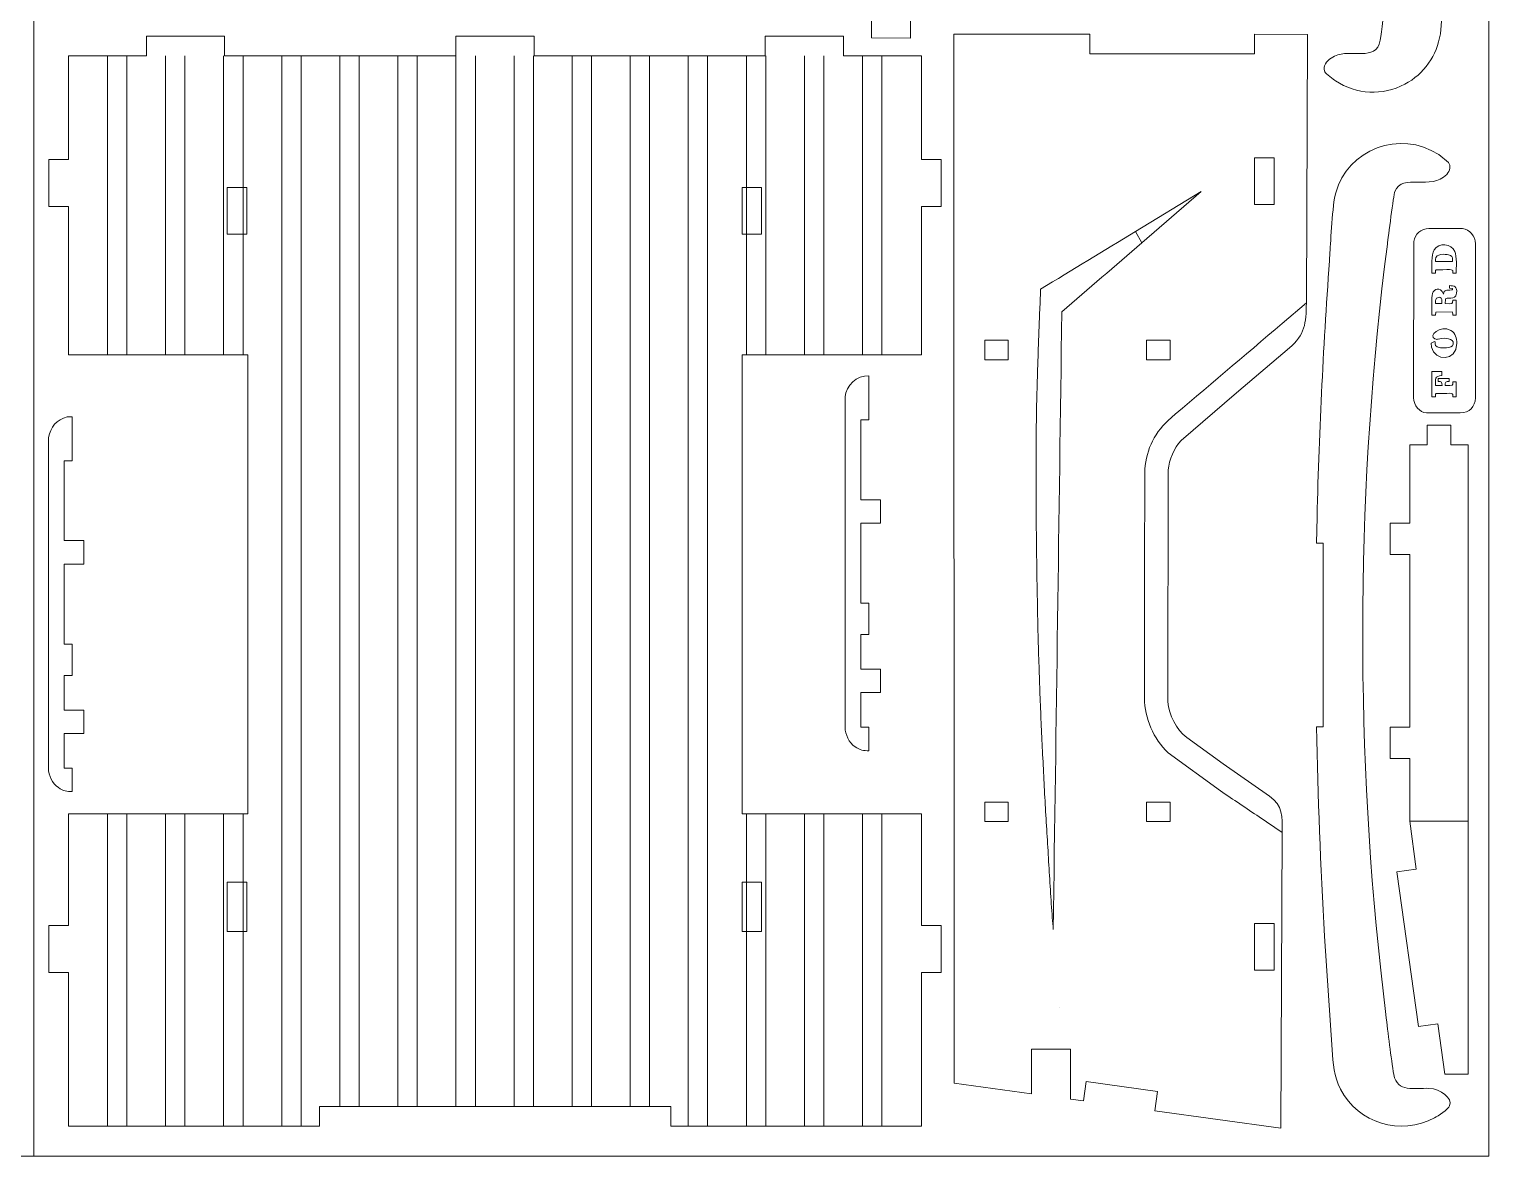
# Model space of a CAD drawing. Header units: millimetres. Extents: x 286 to 667, y 349 to 1219.
# Drawn here: x 475.8 to 666.4, y 640.1 to 786.4 of the extents above; entities that cross this region are included whole.
import ezdxf

# ---------------------------------------------------------------- set-up
doc = ezdxf.new("R2010")
doc.units = ezdxf.units.MM
doc.header["$MEASUREMENT"] = 0
doc.layers.add('Camada 1', color=7, linetype='Continuous')

msp = doc.modelspace()

# ---------------------------------------------------------------- linework, layer by layer
at = {"layer": 'Camada 1', "color": 3, "lineweight": 0}
for points in [[(286.362, 639.323), (476.362, 639.323), (476.362, 929.323), (286.362, 929.323), (286.362, 639.323)], [(476.362, 639.323), (666.362, 639.323), (666.362, 929.323), (476.362, 929.323), (476.362, 639.323)]]:
    msp.add_lwpolyline(points, close=True, dxfattribs=at)
at = {"layer": 'Camada 1', "color": 5, "lineweight": 9}
for points, knots in [([(662.3122, 854.3804), (661.9885, 868.9475), (661.2565, 883.0716), (660.1872, 897.5805), (660.1872, 897.5805), (660.0161, 899.8636), (659.3973, 901.8948), (657.8122, 903.6305), (657.8122, 903.6305), (654.6402, 907.1039), (649.0997, 907.5037), (645.5622, 904.5555), (645.5622, 904.5555), (645.1648, 904.2243), (644.6395, 903.9101), (644.9622, 903.0805), (644.9622, 903.0805), (645.3105, 902.1851), (646.7171, 901.6055), (647.6122, 901.6055), (647.6122, 901.6055), (648.1767, 901.6055), (650.2648, 901.6592), (650.7122, 901.5305), (650.7122, 901.5305), (651.3348, 901.3513), (651.9919, 900.7867), (652.1122, 900.1305), (652.1122, 900.1305), (652.5132, 897.9427), (652.8338, 895.3078), (653.1122, 893.0804), (653.1122, 893.0804), (657.1766, 860.5654), (657.3493, 827.0971), (653.4372, 794.5555), (653.4372, 794.5555), (653.2965, 793.3849), (652.2525, 784.973), (652.0622, 784.5055), (652.0622, 784.5055), (651.1047, 782.1537), (647.9194, 784.1632), (645.7872, 782.6805), (645.7872, 782.6805), (645.1934, 782.2676), (644.6472, 781.6409), (644.9622, 780.8805), (644.9622, 780.8805), (645.0719, 780.6157), (646.0592, 779.8877), (646.3372, 779.7055), (646.3372, 779.7055), (649.0986, 777.8963), (652.4826, 777.7301), (655.3872, 779.2555), (655.3872, 779.2555), (657.9163, 780.5837), (659.5936, 783.0258), (660.0372, 785.8305), (660.0372, 785.8305), (660.0372, 785.8305), (660.5622, 792.4555), (660.5622, 792.4555), (660.5622, 792.4555), (661.4306, 804.9222), (662.1008, 817.89), (662.2872, 830.3805), (662.2872, 830.3805), (662.2872, 830.3805), (661.4122, 830.3805), (661.4122, 830.3805), (661.4122, 830.3805), (661.4122, 830.3805), (661.4122, 854.3804), (661.4122, 854.3804), (661.4122, 854.3804), (661.4122, 854.3804), (662.3122, 854.3804), (662.3122, 854.3804)], [0, 0, 0, 0, 0.04761905, 0.04761905, 0.04761905, 0.04761905, 0.0952381, 0.0952381, 0.0952381, 0.0952381, 0.14285714, 0.14285714, 0.14285714, 0.14285714, 0.19047619, 0.19047619, 0.19047619, 0.19047619, 0.23809524, 0.23809524, 0.23809524, 0.23809524, 0.28571429, 0.28571429, 0.28571429, 0.28571429, 0.33333333, 0.33333333, 0.33333333, 0.33333333, 0.38095238, 0.38095238, 0.38095238, 0.38095238, 0.42857143, 0.42857143, 0.42857143, 0.42857143, 0.47619048, 0.47619048, 0.47619048, 0.47619048, 0.52380952, 0.52380952, 0.52380952, 0.52380952, 0.57142857, 0.57142857, 0.57142857, 0.57142857, 0.61904762, 0.61904762, 0.61904762, 0.61904762, 0.66666667, 0.66666667, 0.66666667, 0.66666667, 0.71428571, 0.71428571, 0.71428571, 0.71428571, 0.76190476, 0.76190476, 0.76190476, 0.76190476, 0.80952381, 0.80952381, 0.80952381, 0.80952381, 0.85714286, 0.85714286, 0.85714286, 0.85714286, 0.9047619, 0.9047619, 0.9047619, 0.9047619, 1, 1, 1, 1]), ([(631.9621, 793.373), (631.9621, 793.373), (633.487, 790.7231), (633.487, 790.7231), (633.487, 790.7231), (633.487, 790.7231), (631.212, 789.423), (631.212, 789.423), (631.212, 789.423), (631.212, 789.423), (632.137, 787.823), (632.137, 787.823), (632.137, 787.823), (618.3703, 787.823), (604.6037, 787.823), (590.837, 787.823), (590.837, 787.823), (590.837, 787.823), (590.837, 785.273), (590.837, 785.273), (590.837, 785.273), (590.837, 785.273), (585.737, 785.298), (585.737, 785.298), (585.737, 785.298), (585.737, 785.298), (585.737, 787.848), (585.737, 787.848), (585.737, 787.848), (585.737, 787.848), (581.687, 787.848), (581.687, 787.848), (581.687, 787.848), (581.687, 787.848), (581.687, 789.523), (581.687, 789.523), (581.687, 789.523), (581.687, 789.523), (593.087, 790.573), (593.087, 790.573), (593.087, 790.573), (593.087, 790.573), (592.837, 793.123), (592.837, 793.123), (592.837, 793.123), (592.837, 793.123), (595.387, 793.373), (595.387, 793.373), (595.387, 793.373), (595.387, 793.373), (595.612, 790.823), (595.612, 790.823), (595.612, 790.823), (595.612, 790.823), (615.412, 792.673), (615.412, 792.673), (615.412, 792.673), (615.412, 792.673), (615.1871, 795.223), (615.1871, 795.223), (615.1871, 795.223), (615.1871, 795.223), (617.712, 795.473), (617.712, 795.473), (617.712, 795.473), (617.712, 795.473), (617.9621, 792.923), (617.9621, 792.923), (617.9621, 792.923), (617.9621, 792.923), (628.637, 793.923), (628.637, 793.923), (628.637, 793.923), (628.637, 793.923), (629.6871, 792.098), (629.6871, 792.098), (629.6871, 792.098), (629.6871, 792.098), (631.9621, 793.373), (631.9621, 793.373)], [0, 0, 0, 0, 0.04761905, 0.04761905, 0.04761905, 0.04761905, 0.0952381, 0.0952381, 0.0952381, 0.0952381, 0.14285714, 0.14285714, 0.14285714, 0.14285714, 0.19047619, 0.19047619, 0.19047619, 0.19047619, 0.23809524, 0.23809524, 0.23809524, 0.23809524, 0.28571429, 0.28571429, 0.28571429, 0.28571429, 0.33333333, 0.33333333, 0.33333333, 0.33333333, 0.38095238, 0.38095238, 0.38095238, 0.38095238, 0.42857143, 0.42857143, 0.42857143, 0.42857143, 0.47619048, 0.47619048, 0.47619048, 0.47619048, 0.52380952, 0.52380952, 0.52380952, 0.52380952, 0.57142857, 0.57142857, 0.57142857, 0.57142857, 0.61904762, 0.61904762, 0.61904762, 0.61904762, 0.66666667, 0.66666667, 0.66666667, 0.66666667, 0.71428571, 0.71428571, 0.71428571, 0.71428571, 0.76190476, 0.76190476, 0.76190476, 0.76190476, 0.80952381, 0.80952381, 0.80952381, 0.80952381, 0.85714286, 0.85714286, 0.85714286, 0.85714286, 0.9047619, 0.9047619, 0.9047619, 0.9047619, 1, 1, 1, 1]), ([(478.337, 669.4356), (478.337, 669.4356), (478.337, 663.3106), (478.337, 663.3106), (478.337, 663.3106), (478.337, 663.3106), (480.8869, 663.3106), (480.8869, 663.3106), (480.8869, 663.3106), (480.8869, 663.3106), (480.8869, 643.2356), (480.8869, 643.2356), (480.8869, 643.2356), (480.8869, 643.2356), (513.662, 643.2356), (513.662, 643.2356), (513.662, 643.2356), (513.662, 643.2356), (513.662, 645.7856), (513.662, 645.7856), (513.662, 645.7856), (513.662, 645.7856), (559.5619, 645.7856), (559.5619, 645.7856), (559.5619, 645.7856), (559.5619, 645.7856), (559.5619, 643.2356), (559.5619, 643.2356), (559.5619, 643.2356), (559.5619, 643.2356), (592.287, 643.2356), (592.287, 643.2356), (592.287, 643.2356), (592.287, 643.2356), (592.287, 663.3106), (592.287, 663.3106), (592.287, 663.3106), (592.287, 663.3106), (594.837, 663.3106), (594.837, 663.3106), (594.837, 663.3106), (594.837, 663.3106), (594.837, 669.4356), (594.837, 669.4356), (594.837, 669.4356), (594.837, 669.4356), (592.287, 669.4356), (592.287, 669.4356), (592.287, 669.4356), (592.287, 669.4356), (592.287, 684.0106), (592.287, 684.0106), (592.287, 684.0106), (592.287, 684.0106), (568.862, 684.0106), (568.862, 684.0106), (568.862, 684.0106), (568.862, 684.0106), (568.862, 743.9106), (568.862, 743.9106), (568.862, 743.9106), (568.862, 743.9106), (592.287, 743.9106), (592.287, 743.9106), (592.287, 743.9106), (592.287, 743.9106), (592.287, 763.2855), (592.287, 763.2855), (592.287, 763.2855), (592.287, 763.2855), (594.837, 763.2855), (594.837, 763.2855), (594.837, 763.2855), (594.837, 763.2855), (594.837, 769.4106), (594.837, 769.4106), (594.837, 769.4106), (594.837, 769.4106), (592.287, 769.4106), (592.287, 769.4106), (592.287, 769.4106), (592.287, 769.4106), (592.287, 782.9606), (592.287, 782.9606), (592.287, 782.9606), (592.287, 782.9606), (582.087, 782.9606), (582.087, 782.9606), (582.087, 782.9606), (582.087, 782.9606), (582.087, 785.5105), (582.087, 785.5105), (582.087, 785.5105), (582.087, 785.5105), (571.887, 785.5105), (571.887, 785.5105), (571.887, 785.5105), (571.887, 785.5105), (571.887, 782.9606), (571.887, 782.9606), (571.887, 782.9606), (571.887, 782.9606), (541.687, 782.9606), (541.687, 782.9606), (541.687, 782.9606), (541.687, 782.9606), (541.687, 785.5105), (541.687, 785.5105), (541.687, 785.5105), (541.687, 785.5105), (531.487, 785.5105), (531.487, 785.5105), (531.487, 785.5105), (531.487, 785.5105), (531.487, 782.9606), (531.487, 782.9606), (531.487, 782.9606), (531.487, 782.9606), (501.287, 782.9606), (501.287, 782.9606), (501.287, 782.9606), (501.287, 782.9606), (501.287, 785.5105), (501.287, 785.5105), (501.287, 785.5105), (501.287, 785.5105), (491.087, 785.5105), (491.087, 785.5105), (491.087, 785.5105), (491.087, 785.5105), (491.087, 782.9606), (491.087, 782.9606), (491.087, 782.9606), (491.087, 782.9606), (480.8869, 782.9606), (480.8869, 782.9606), (480.8869, 782.9606), (480.8869, 782.9606), (480.8869, 769.4106), (480.8869, 769.4106), (480.8869, 769.4106), (480.8869, 769.4106), (478.337, 769.4106), (478.337, 769.4106), (478.337, 769.4106), (478.337, 769.4106), (478.337, 763.2855), (478.337, 763.2855), (478.337, 763.2855), (478.337, 763.2855), (480.8869, 763.2855), (480.8869, 763.2855), (480.8869, 763.2855), (480.8869, 763.2855), (480.8869, 743.9106), (480.8869, 743.9106), (480.8869, 743.9106), (480.8869, 743.9106), (504.337, 743.9106), (504.337, 743.9106), (504.337, 743.9106), (504.337, 743.9106), (504.337, 684.0106), (504.337, 684.0106), (504.337, 684.0106), (504.337, 684.0106), (480.8869, 684.0106), (480.8869, 684.0106), (480.8869, 684.0106), (480.8869, 684.0106), (480.8869, 669.4356), (480.8869, 669.4356), (480.8869, 669.4356), (480.8869, 669.4356), (478.337, 669.4356), (478.337, 669.4356)], [0, 0, 0, 0, 0.02222222, 0.02222222, 0.02222222, 0.02222222, 0.04444444, 0.04444444, 0.04444444, 0.04444444, 0.06666667, 0.06666667, 0.06666667, 0.06666667, 0.08888889, 0.08888889, 0.08888889, 0.08888889, 0.11111111, 0.11111111, 0.11111111, 0.11111111, 0.13333333, 0.13333333, 0.13333333, 0.13333333, 0.15555556, 0.15555556, 0.15555556, 0.15555556, 0.17777778, 0.17777778, 0.17777778, 0.17777778, 0.2, 0.2, 0.2, 0.2, 0.22222222, 0.22222222, 0.22222222, 0.22222222, 0.24444444, 0.24444444, 0.24444444, 0.24444444, 0.26666667, 0.26666667, 0.26666667, 0.26666667, 0.28888889, 0.28888889, 0.28888889, 0.28888889, 0.31111111, 0.31111111, 0.31111111, 0.31111111, 0.33333333, 0.33333333, 0.33333333, 0.33333333, 0.35555556, 0.35555556, 0.35555556, 0.35555556, 0.37777778, 0.37777778, 0.37777778, 0.37777778, 0.4, 0.4, 0.4, 0.4, 0.42222222, 0.42222222, 0.42222222, 0.42222222, 0.44444444, 0.44444444, 0.44444444, 0.44444444, 0.46666667, 0.46666667, 0.46666667, 0.46666667, 0.48888889, 0.48888889, 0.48888889, 0.48888889, 0.51111111, 0.51111111, 0.51111111, 0.51111111, 0.53333333, 0.53333333, 0.53333333, 0.53333333, 0.55555556, 0.55555556, 0.55555556, 0.55555556, 0.57777778, 0.57777778, 0.57777778, 0.57777778, 0.6, 0.6, 0.6, 0.6, 0.62222222, 0.62222222, 0.62222222, 0.62222222, 0.64444444, 0.64444444, 0.64444444, 0.64444444, 0.66666667, 0.66666667, 0.66666667, 0.66666667, 0.68888889, 0.68888889, 0.68888889, 0.68888889, 0.71111111, 0.71111111, 0.71111111, 0.71111111, 0.73333333, 0.73333333, 0.73333333, 0.73333333, 0.75555556, 0.75555556, 0.75555556, 0.75555556, 0.77777778, 0.77777778, 0.77777778, 0.77777778, 0.8, 0.8, 0.8, 0.8, 0.82222222, 0.82222222, 0.82222222, 0.82222222, 0.84444444, 0.84444444, 0.84444444, 0.84444444, 0.86666667, 0.86666667, 0.86666667, 0.86666667, 0.88888889, 0.88888889, 0.88888889, 0.88888889, 0.91111111, 0.91111111, 0.91111111, 0.91111111, 0.93333333, 0.93333333, 0.93333333, 0.93333333, 0.95555556, 0.95555556, 0.95555556, 0.95555556, 1, 1, 1, 1]), ([(642.537, 750.6981), (642.537, 748.0437), (642.2975, 746.5267), (640.337, 744.8231), (640.337, 744.8231), (640.337, 744.8231), (633.437, 738.9481), (633.437, 738.9481), (633.437, 738.9481), (633.437, 738.9481), (626.187, 732.7481), (626.187, 732.7481), (626.187, 732.7481), (625.2917, 731.7844), (624.5822, 730.2147), (624.512, 728.8981), (624.512, 728.8981), (624.512, 728.8981), (624.462, 698.6231), (624.462, 698.6231), (624.462, 698.6231), (624.5958, 696.899), (625.5539, 695.0266), (626.912, 693.9481), (626.912, 693.9481), (626.912, 693.9481), (631.662, 690.523), (631.662, 690.523), (631.662, 690.523), (631.662, 690.523), (637.737, 686.2981), (637.737, 686.2981), (637.737, 686.2981), (639.4805, 685.0963), (639.3918, 683.6805), (639.387, 681.5731), (639.387, 681.5731), (639.387, 681.5731), (639.212, 642.9731), (639.212, 642.9731), (639.212, 642.9731), (639.212, 642.9731), (622.737, 645.2481), (622.737, 645.2481), (622.737, 645.2481), (622.737, 645.2481), (623.087, 647.7731), (623.087, 647.7731), (623.087, 647.7731), (623.087, 647.7731), (613.787, 649.048), (613.787, 649.048), (613.787, 649.048), (613.787, 649.048), (613.437, 646.5231), (613.437, 646.5231), (613.437, 646.5231), (613.437, 646.5231), (611.737, 646.7481), (611.737, 646.7481), (611.737, 646.7481), (611.737, 646.7481), (611.737, 653.2981), (611.737, 653.2981), (611.737, 653.2981), (611.737, 653.2981), (606.637, 653.2981), (606.637, 653.2981), (606.637, 653.2981), (606.637, 653.2981), (606.637, 647.4481), (606.637, 647.4481), (606.637, 647.4481), (606.637, 647.4481), (596.537, 648.848), (596.537, 648.848), (596.537, 648.848), (596.537, 648.848), (596.487, 785.773), (596.487, 785.773), (596.487, 785.773), (596.487, 785.773), (614.262, 785.773), (614.262, 785.773), (614.262, 785.773), (614.262, 785.773), (614.262, 783.2231), (614.262, 783.2231), (614.262, 783.2231), (614.262, 783.2231), (635.787, 783.2231), (635.787, 783.2231), (635.787, 783.2231), (635.787, 783.2231), (635.787, 785.773), (635.787, 785.773), (635.787, 785.773), (635.787, 785.773), (642.687, 785.748), (642.687, 785.748), (642.687, 785.748), (642.687, 785.748), (642.537, 750.6981), (642.537, 750.6981)], [0, 0, 0, 0, 0.03703704, 0.03703704, 0.03703704, 0.03703704, 0.07407407, 0.07407407, 0.07407407, 0.07407407, 0.11111111, 0.11111111, 0.11111111, 0.11111111, 0.14814815, 0.14814815, 0.14814815, 0.14814815, 0.18518519, 0.18518519, 0.18518519, 0.18518519, 0.22222222, 0.22222222, 0.22222222, 0.22222222, 0.25925926, 0.25925926, 0.25925926, 0.25925926, 0.2962963, 0.2962963, 0.2962963, 0.2962963, 0.33333333, 0.33333333, 0.33333333, 0.33333333, 0.37037037, 0.37037037, 0.37037037, 0.37037037, 0.40740741, 0.40740741, 0.40740741, 0.40740741, 0.44444444, 0.44444444, 0.44444444, 0.44444444, 0.48148148, 0.48148148, 0.48148148, 0.48148148, 0.51851852, 0.51851852, 0.51851852, 0.51851852, 0.55555556, 0.55555556, 0.55555556, 0.55555556, 0.59259259, 0.59259259, 0.59259259, 0.59259259, 0.62962963, 0.62962963, 0.62962963, 0.62962963, 0.66666667, 0.66666667, 0.66666667, 0.66666667, 0.7037037, 0.7037037, 0.7037037, 0.7037037, 0.74074074, 0.74074074, 0.74074074, 0.74074074, 0.77777778, 0.77777778, 0.77777778, 0.77777778, 0.81481481, 0.81481481, 0.81481481, 0.81481481, 0.85185185, 0.85185185, 0.85185185, 0.85185185, 0.88888889, 0.88888889, 0.88888889, 0.88888889, 0.92592593, 0.92592593, 0.92592593, 0.92592593, 1, 1, 1, 1]), ([(643.8665, 695.3616), (644.0736, 686.1101), (644.3572, 677.2604), (644.9166, 668.0116), (644.9166, 668.0116), (644.9166, 668.0116), (645.9165, 653.2116), (645.9165, 653.2116), (645.9165, 653.2116), (646.0499, 651.3434), (646.0677, 649.8431), (647.0165, 648.0366), (647.0165, 648.0366), (649.344, 643.6049), (654.7971, 641.9063), (659.2915, 644.3116), (659.2915, 644.3116), (659.7329, 644.5478), (661.0489, 645.4071), (661.2416, 645.8866), (661.2416, 645.8866), (661.6486, 646.8996), (660.0964, 648.0841), (658.5415, 648.1616), (658.5415, 648.1616), (656.6648, 648.2551), (654.4002, 647.5483), (653.9665, 649.9616), (653.9665, 649.9616), (653.5801, 652.1116), (653.1962, 655.4529), (652.9166, 657.7866), (652.9166, 657.7866), (652.9166, 657.7866), (652.2415, 663.5866), (652.2415, 663.5866), (652.2415, 663.5866), (648.8806, 694.5829), (649.0992, 727.44), (653.1165, 758.3616), (653.1165, 758.3616), (653.2306, 759.2402), (653.9264, 764.8202), (654.0916, 765.2366), (654.0916, 765.2366), (655.0853, 767.7417), (658.8006, 765.321), (660.8666, 767.4866), (660.8666, 767.4866), (661.3136, 767.9551), (661.4283, 768.6589), (661.0915, 769.0366), (661.0915, 769.0366), (661.0915, 769.0366), (659.8165, 770.0616), (659.8165, 770.0616), (659.8165, 770.0616), (654.7645, 773.4254), (647.9047, 770.6883), (646.3665, 765.0866), (646.3665, 765.0866), (645.9375, 763.5241), (645.7156, 758.7137), (645.6165, 757.2866), (645.6165, 757.2866), (644.7992, 745.5157), (644.2049, 734.5445), (643.9415, 722.7366), (643.9415, 722.7366), (643.9415, 722.7366), (643.8665, 719.3616), (643.8665, 719.3616), (643.8665, 719.3616), (643.8665, 719.3616), (644.7415, 719.3616), (644.7415, 719.3616), (644.7415, 719.3616), (644.7415, 719.3616), (644.7415, 695.3616), (644.7415, 695.3616), (644.7415, 695.3616), (644.7415, 695.3616), (643.8665, 695.3616), (643.8665, 695.3616)], [0, 0, 0, 0, 0.04545455, 0.04545455, 0.04545455, 0.04545455, 0.09090909, 0.09090909, 0.09090909, 0.09090909, 0.13636364, 0.13636364, 0.13636364, 0.13636364, 0.18181818, 0.18181818, 0.18181818, 0.18181818, 0.22727273, 0.22727273, 0.22727273, 0.22727273, 0.27272727, 0.27272727, 0.27272727, 0.27272727, 0.31818182, 0.31818182, 0.31818182, 0.31818182, 0.36363636, 0.36363636, 0.36363636, 0.36363636, 0.40909091, 0.40909091, 0.40909091, 0.40909091, 0.45454545, 0.45454545, 0.45454545, 0.45454545, 0.5, 0.5, 0.5, 0.5, 0.54545455, 0.54545455, 0.54545455, 0.54545455, 0.59090909, 0.59090909, 0.59090909, 0.59090909, 0.63636364, 0.63636364, 0.63636364, 0.63636364, 0.68181818, 0.68181818, 0.68181818, 0.68181818, 0.72727273, 0.72727273, 0.72727273, 0.72727273, 0.77272727, 0.77272727, 0.77272727, 0.77272727, 0.81818182, 0.81818182, 0.81818182, 0.81818182, 0.86363636, 0.86363636, 0.86363636, 0.86363636, 0.90909091, 0.90909091, 0.90909091, 0.90909091, 1, 1, 1, 1]), ([(664.637, 738.3355), (664.533, 737.0933), (663.8723, 736.4157), (662.637, 736.3355), (662.637, 736.3355), (662.637, 736.3355), (658.2369, 736.3355), (658.2369, 736.3355), (658.2369, 736.3355), (657.2945, 736.4617), (656.5812, 737.2709), (656.5369, 738.3355), (656.5369, 738.3355), (656.5369, 738.3355), (656.5619, 758.7105), (656.5619, 758.7105), (656.5619, 758.7105), (656.6926, 759.699), (657.5279, 760.4105), (658.5369, 760.4105), (658.5369, 760.4105), (658.5369, 760.4105), (662.9369, 760.4105), (662.9369, 760.4105), (662.9369, 760.4105), (663.8795, 760.2843), (664.5925, 759.475), (664.637, 758.4105), (664.637, 758.4105), (664.637, 758.4105), (664.637, 738.3355), (664.637, 738.3355)], [0, 0, 0, 0, 0.11111111, 0.11111111, 0.11111111, 0.11111111, 0.22222222, 0.22222222, 0.22222222, 0.22222222, 0.33333333, 0.33333333, 0.33333333, 0.33333333, 0.44444444, 0.44444444, 0.44444444, 0.44444444, 0.55555556, 0.55555556, 0.55555556, 0.55555556, 0.66666667, 0.66666667, 0.66666667, 0.66666667, 0.77777778, 0.77777778, 0.77777778, 0.77777778, 1, 1, 1, 1]), ([(585.4276, 735.4563), (585.4276, 735.4563), (584.3526, 735.4563), (584.3526, 735.4563), (584.3526, 735.4563), (584.3526, 735.4563), (584.3526, 725.0063), (584.3526, 725.0063), (584.3526, 725.0063), (584.3526, 725.0063), (586.9276, 725.0063), (586.9276, 725.0063), (586.9276, 725.0063), (586.9276, 725.0063), (586.9276, 721.9313), (586.9276, 721.9313), (586.9276, 721.9313), (586.9276, 721.9313), (584.3526, 721.9313), (584.3526, 721.9313), (584.3526, 721.9313), (584.3526, 721.9313), (584.3526, 711.5063), (584.3526, 711.5063), (584.3526, 711.5063), (584.3526, 711.5063), (585.4276, 711.5063), (585.4276, 711.5063), (585.4276, 711.5063), (585.4276, 711.5063), (585.4276, 707.4063), (585.4276, 707.4063), (585.4276, 707.4063), (585.4276, 707.4063), (584.3526, 707.4063), (584.3526, 707.4063), (584.3526, 707.4063), (584.3526, 707.4063), (584.3526, 702.8813), (584.3526, 702.8813), (584.3526, 702.8813), (584.3526, 702.8813), (586.9276, 702.9063), (586.9276, 702.9063), (586.9276, 702.9063), (586.9276, 702.9063), (586.9276, 699.8313), (586.9276, 699.8313), (586.9276, 699.8313), (586.9276, 699.8313), (584.3526, 699.8313), (584.3526, 699.8313), (584.3526, 699.8313), (584.3526, 699.8313), (584.3526, 695.3063), (584.3526, 695.3063), (584.3526, 695.3063), (584.3526, 695.3063), (585.4276, 695.3063), (585.4276, 695.3063), (585.4276, 695.3063), (585.4276, 695.3063), (585.4276, 692.2313), (585.4276, 692.2313), (585.4276, 692.2313), (584.7312, 692.2313), (584.2708, 692.315), (583.6277, 692.7563), (583.6277, 692.7563), (582.8012, 693.3235), (582.3378, 694.3188), (582.3026, 695.3063), (582.3026, 695.3063), (582.3026, 695.3063), (582.3026, 716.7063), (582.3026, 716.7063), (582.3026, 716.7063), (582.3026, 716.7063), (582.3276, 738.4813), (582.3276, 738.4813), (582.3276, 738.4813), (582.4282, 739.8185), (583.8259, 741.3148), (585.4276, 741.1813), (585.4276, 741.1813), (585.4276, 741.1813), (585.4276, 735.4563), (585.4276, 735.4563)], [0, 0, 0, 0, 0.04347826, 0.04347826, 0.04347826, 0.04347826, 0.08695652, 0.08695652, 0.08695652, 0.08695652, 0.13043478, 0.13043478, 0.13043478, 0.13043478, 0.17391304, 0.17391304, 0.17391304, 0.17391304, 0.2173913, 0.2173913, 0.2173913, 0.2173913, 0.26086957, 0.26086957, 0.26086957, 0.26086957, 0.30434783, 0.30434783, 0.30434783, 0.30434783, 0.34782609, 0.34782609, 0.34782609, 0.34782609, 0.39130435, 0.39130435, 0.39130435, 0.39130435, 0.43478261, 0.43478261, 0.43478261, 0.43478261, 0.47826087, 0.47826087, 0.47826087, 0.47826087, 0.52173913, 0.52173913, 0.52173913, 0.52173913, 0.56521739, 0.56521739, 0.56521739, 0.56521739, 0.60869565, 0.60869565, 0.60869565, 0.60869565, 0.65217391, 0.65217391, 0.65217391, 0.65217391, 0.69565217, 0.69565217, 0.69565217, 0.69565217, 0.73913043, 0.73913043, 0.73913043, 0.73913043, 0.7826087, 0.7826087, 0.7826087, 0.7826087, 0.82608696, 0.82608696, 0.82608696, 0.82608696, 0.86956522, 0.86956522, 0.86956522, 0.86956522, 0.91304348, 0.91304348, 0.91304348, 0.91304348, 1, 1, 1, 1]), ([(481.3744, 730.098), (481.3744, 730.098), (480.3245, 730.098), (480.3245, 730.098), (480.3245, 730.098), (480.3245, 730.098), (480.3245, 719.673), (480.3245, 719.673), (480.3245, 719.673), (480.3245, 719.673), (482.8995, 719.673), (482.8995, 719.673), (482.8995, 719.673), (482.8995, 719.673), (482.8995, 716.598), (482.8995, 716.598), (482.8995, 716.598), (482.8995, 716.598), (480.3245, 716.598), (480.3245, 716.598), (480.3245, 716.598), (480.3245, 716.598), (480.3245, 706.173), (480.3245, 706.173), (480.3245, 706.173), (480.3245, 706.173), (481.3994, 706.173), (481.3994, 706.173), (481.3994, 706.173), (481.3994, 706.173), (481.3994, 702.073), (481.3994, 702.073), (481.3994, 702.073), (481.3994, 702.073), (480.3245, 702.073), (480.3245, 702.073), (480.3245, 702.073), (480.3245, 702.073), (480.3245, 697.548), (480.3245, 697.548), (480.3245, 697.548), (480.3245, 697.548), (482.8995, 697.548), (482.8995, 697.548), (482.8995, 697.548), (482.8995, 697.548), (482.8995, 694.473), (482.8995, 694.473), (482.8995, 694.473), (482.8995, 694.473), (480.3245, 694.473), (480.3245, 694.473), (480.3245, 694.473), (480.3245, 694.473), (480.3245, 689.973), (480.3245, 689.973), (480.3245, 689.973), (480.3245, 689.973), (481.3994, 689.973), (481.3994, 689.973), (481.3994, 689.973), (481.3994, 689.973), (481.3994, 686.898), (481.3994, 686.898), (481.3994, 686.898), (480.703, 686.898), (480.2424, 686.9818), (479.5994, 687.423), (479.5994, 687.423), (478.7668, 687.9944), (478.3098, 688.9809), (478.2744, 689.973), (478.2744, 689.973), (478.2744, 689.973), (478.2744, 711.373), (478.2744, 711.373), (478.2744, 711.373), (478.2744, 711.373), (478.2994, 733.123), (478.2994, 733.123), (478.2994, 733.123), (478.4897, 734.4619), (479.4106, 735.5045), (480.7245, 735.823), (480.7245, 735.823), (480.7245, 735.823), (481.3744, 735.848), (481.3744, 735.848), (481.3744, 735.848), (481.3744, 735.848), (481.3744, 730.098), (481.3744, 730.098)], [0, 0, 0, 0, 0.04166667, 0.04166667, 0.04166667, 0.04166667, 0.08333333, 0.08333333, 0.08333333, 0.08333333, 0.125, 0.125, 0.125, 0.125, 0.16666667, 0.16666667, 0.16666667, 0.16666667, 0.20833333, 0.20833333, 0.20833333, 0.20833333, 0.25, 0.25, 0.25, 0.25, 0.29166667, 0.29166667, 0.29166667, 0.29166667, 0.33333333, 0.33333333, 0.33333333, 0.33333333, 0.375, 0.375, 0.375, 0.375, 0.41666667, 0.41666667, 0.41666667, 0.41666667, 0.45833333, 0.45833333, 0.45833333, 0.45833333, 0.5, 0.5, 0.5, 0.5, 0.54166667, 0.54166667, 0.54166667, 0.54166667, 0.58333333, 0.58333333, 0.58333333, 0.58333333, 0.625, 0.625, 0.625, 0.625, 0.66666667, 0.66666667, 0.66666667, 0.66666667, 0.70833333, 0.70833333, 0.70833333, 0.70833333, 0.75, 0.75, 0.75, 0.75, 0.79166667, 0.79166667, 0.79166667, 0.79166667, 0.83333333, 0.83333333, 0.83333333, 0.83333333, 0.875, 0.875, 0.875, 0.875, 0.91666667, 0.91666667, 0.91666667, 0.91666667, 1, 1, 1, 1]), ([(663.687, 649.998), (663.687, 649.998), (663.687, 732.198), (663.687, 732.198), (663.687, 732.198), (663.687, 732.198), (661.387, 732.198), (661.387, 732.198), (661.387, 732.198), (661.387, 732.198), (661.387, 734.748), (661.387, 734.748), (661.387, 734.748), (661.387, 734.748), (658.312, 734.748), (658.312, 734.748), (658.312, 734.748), (658.312, 734.748), (658.312, 732.198), (658.312, 732.198), (658.312, 732.198), (658.312, 732.198), (656.037, 732.198), (656.037, 732.198), (656.037, 732.198), (656.037, 732.198), (656.037, 721.948), (656.037, 721.948), (656.037, 721.948), (656.037, 721.948), (653.487, 721.948), (653.487, 721.948), (653.487, 721.948), (653.487, 721.948), (653.487, 717.873), (653.487, 717.873), (653.487, 717.873), (653.487, 717.873), (656.037, 717.873), (656.037, 717.873), (656.037, 717.873), (656.037, 717.873), (656.037, 695.323), (656.037, 695.323), (656.037, 695.323), (656.037, 695.323), (653.487, 695.323), (653.487, 695.323), (653.487, 695.323), (653.487, 695.323), (653.487, 691.248), (653.487, 691.248), (653.487, 691.248), (653.487, 691.248), (656.037, 691.248), (656.037, 691.248), (656.037, 691.248), (656.037, 691.248), (656.037, 683.048), (656.037, 683.048), (656.037, 683.048), (656.037, 683.048), (656.887, 676.773), (656.887, 676.773), (656.887, 676.773), (656.887, 676.773), (654.362, 676.423), (654.362, 676.423), (654.362, 676.423), (654.362, 676.423), (657.187, 656.2229), (657.187, 656.2229), (657.187, 656.2229), (657.187, 656.2229), (659.712, 656.573), (659.712, 656.573), (659.712, 656.573), (659.712, 656.573), (660.612, 649.998), (660.612, 649.998), (660.612, 649.998), (660.612, 649.998), (663.687, 649.998), (663.687, 649.998)], [0, 0, 0, 0, 0.04545455, 0.04545455, 0.04545455, 0.04545455, 0.09090909, 0.09090909, 0.09090909, 0.09090909, 0.13636364, 0.13636364, 0.13636364, 0.13636364, 0.18181818, 0.18181818, 0.18181818, 0.18181818, 0.22727273, 0.22727273, 0.22727273, 0.22727273, 0.27272727, 0.27272727, 0.27272727, 0.27272727, 0.31818182, 0.31818182, 0.31818182, 0.31818182, 0.36363636, 0.36363636, 0.36363636, 0.36363636, 0.40909091, 0.40909091, 0.40909091, 0.40909091, 0.45454545, 0.45454545, 0.45454545, 0.45454545, 0.5, 0.5, 0.5, 0.5, 0.54545455, 0.54545455, 0.54545455, 0.54545455, 0.59090909, 0.59090909, 0.59090909, 0.59090909, 0.63636364, 0.63636364, 0.63636364, 0.63636364, 0.68181818, 0.68181818, 0.68181818, 0.68181818, 0.72727273, 0.72727273, 0.72727273, 0.72727273, 0.77272727, 0.77272727, 0.77272727, 0.77272727, 0.81818182, 0.81818182, 0.81818182, 0.81818182, 0.86363636, 0.86363636, 0.86363636, 0.86363636, 0.90909091, 0.90909091, 0.90909091, 0.90909091, 1, 1, 1, 1])]:
    msp.add_open_spline(points, degree=3, knots=knots, dxfattribs=at)
at = {"layer": 'Camada 1', "color": 240, "lineweight": 9}
for points in [[(485.987, 782.9606), (485.987, 782.9606), (485.987, 743.9106), (485.987, 743.9106)], [(488.512, 782.9606), (488.512, 782.9606), (488.512, 743.9106), (488.512, 743.9106)], [(493.5619, 782.9606), (493.5619, 782.9606), (493.5619, 743.9106), (493.5619, 743.9106)], [(496.112, 782.9606), (496.112, 782.9606), (496.112, 743.9106), (496.112, 743.9106)], [(501.162, 782.9606), (501.162, 782.9606), (501.162, 743.9106), (501.162, 743.9106)], [(503.687, 782.9606), (503.687, 782.9606), (503.687, 743.9106), (503.687, 743.9106)], [(508.7369, 782.9606), (508.7369, 782.9606), (508.7369, 643.2356), (508.7369, 643.2356)], [(511.287, 782.9606), (511.287, 782.9606), (511.287, 643.2356), (511.287, 643.2356)], [(516.337, 782.9606), (516.337, 782.9606), (516.337, 645.7856), (516.337, 645.7856)], [(518.862, 782.9606), (518.862, 782.9606), (518.862, 645.7856), (518.862, 645.7856)], [(523.912, 782.9606), (523.912, 782.9606), (523.912, 645.7856), (523.912, 645.7856)], [(526.437, 782.9606), (526.437, 782.9606), (526.437, 645.7856), (526.437, 645.7856)], [(531.487, 782.9606), (531.487, 782.9606), (531.487, 645.7856), (531.487, 645.7856)], [(534.0369, 782.9606), (534.0369, 782.9606), (534.0369, 645.7856), (534.0369, 645.7856)], [(539.087, 782.9606), (539.087, 782.9606), (539.087, 645.7856), (539.087, 645.7856)], [(541.612, 782.9606), (541.612, 782.9606), (541.612, 645.7856), (541.612, 645.7856)], [(546.662, 782.9606), (546.662, 782.9606), (546.662, 645.7856), (546.662, 645.7856)], [(549.2119, 782.9606), (549.2119, 782.9606), (549.2119, 645.7856), (549.2119, 645.7856)], [(554.262, 782.9606), (554.262, 782.9606), (554.262, 645.7856), (554.262, 645.7856)], [(556.787, 782.9606), (556.787, 782.9606), (556.787, 645.7856), (556.787, 645.7856)], [(561.8369, 782.9606), (561.8369, 782.9606), (561.8369, 643.2356), (561.8369, 643.2356)], [(564.362, 782.9606), (564.362, 782.9606), (564.362, 643.2356), (564.362, 643.2356)], [(569.412, 782.9606), (569.412, 782.9606), (569.412, 743.9106), (569.412, 743.9106)], [(571.962, 782.9606), (571.962, 782.9606), (571.962, 743.9106), (571.962, 743.9106)], [(577.0119, 782.9606), (577.0119, 782.9606), (577.0119, 743.9106), (577.0119, 743.9106)], [(579.537, 782.9606), (579.537, 782.9606), (579.537, 743.9106), (579.537, 743.9106)], [(584.587, 782.9606), (584.587, 782.9606), (584.587, 743.9106), (584.587, 743.9106)], [(587.112, 782.9606), (587.112, 782.9606), (587.112, 743.9106), (587.112, 743.9106)], [(639.387, 748.0231), (639.387, 748.0231), (642.537, 750.6981), (642.537, 750.6981)], [(485.987, 684.0106), (485.987, 684.0106), (485.987, 643.2356), (485.987, 643.2356)], [(488.512, 684.0106), (488.512, 684.0106), (488.512, 643.2356), (488.512, 643.2356)], [(493.5619, 684.0106), (493.5619, 684.0106), (493.5619, 643.2356), (493.5619, 643.2356)], [(496.112, 684.0106), (496.112, 684.0106), (496.112, 643.2356), (496.112, 643.2356)], [(501.162, 684.0106), (501.162, 684.0106), (501.162, 643.2356), (501.162, 643.2356)], [(503.687, 684.0106), (503.687, 684.0106), (503.687, 643.2356), (503.687, 643.2356)], [(569.412, 684.0106), (569.412, 684.0106), (569.412, 643.2356), (569.412, 643.2356)], [(571.962, 684.0106), (571.962, 684.0106), (571.962, 643.2356), (571.962, 643.2356)], [(577.0119, 684.0106), (577.0119, 684.0106), (577.0119, 643.2356), (577.0119, 643.2356)], [(579.537, 684.0106), (579.537, 684.0106), (579.537, 643.2356), (579.537, 643.2356)], [(584.587, 684.0106), (584.587, 684.0106), (584.587, 643.2356), (584.587, 643.2356)], [(587.112, 684.0106), (587.112, 684.0106), (587.112, 643.2356), (587.112, 643.2356)], [(639.387, 681.5731), (639.387, 681.5731), (636.387, 683.5981), (636.387, 683.5981)], [(656.037, 683.048), (656.037, 683.048), (663.687, 683.048), (663.687, 683.048)], [(610.262, 658.6731), (610.262, 658.6731), (610.262, 658.6731), (610.262, 658.6731)]]:
    msp.add_open_spline(points, degree=3, dxfattribs=at)
at = {"layer": 'Camada 1', "color": 250, "lineweight": 9}
for points, knots in [([(638.3369, 763.548), (638.3369, 765.5814), (638.3369, 767.6147), (638.3369, 769.6481), (638.3369, 769.6481), (637.4869, 769.6481), (636.637, 769.6481), (635.787, 769.6481), (635.787, 769.6481), (635.787, 767.6147), (635.787, 765.5814), (635.787, 763.548), (635.787, 763.548), (636.637, 763.548), (637.4869, 763.548), (638.3369, 763.548)], [0, 0, 0, 0, 0.2, 0.2, 0.2, 0.2, 0.4, 0.4, 0.4, 0.4, 0.6, 0.6, 0.6, 0.6, 1, 1, 1, 1]), ([(504.187, 765.7856), (503.337, 765.7856), (502.487, 765.7856), (501.637, 765.7856), (501.637, 765.7856), (501.637, 763.7439), (501.637, 761.7023), (501.637, 759.6606), (501.637, 759.6606), (502.487, 759.6606), (503.337, 759.6606), (504.187, 759.6606), (504.187, 759.6606), (504.187, 761.7023), (504.187, 763.7439), (504.187, 765.7856)], [0, 0, 0, 0, 0.2, 0.2, 0.2, 0.2, 0.4, 0.4, 0.4, 0.4, 0.6, 0.6, 0.6, 0.6, 1, 1, 1, 1]), ([(571.4119, 765.7856), (570.5619, 765.7856), (569.712, 765.7856), (568.862, 765.7856), (568.862, 765.7856), (568.862, 763.7439), (568.862, 761.7023), (568.862, 759.6606), (568.862, 759.6606), (569.712, 759.6606), (570.5619, 759.6606), (571.4119, 759.6606), (571.4119, 759.6606), (571.4119, 761.7023), (571.4119, 763.7439), (571.4119, 765.7856)], [0, 0, 0, 0, 0.2, 0.2, 0.2, 0.2, 0.4, 0.4, 0.4, 0.4, 0.6, 0.6, 0.6, 0.6, 1, 1, 1, 1]), ([(620.212, 760.0231), (616.087, 757.5148), (611.962, 755.0064), (607.837, 752.4981), (607.837, 752.4981), (607.837, 752.4981), (607.837, 752.4981), (607.837, 752.4981), (607.837, 752.4981), (607.7953, 751.4648), (607.7537, 750.4314), (607.712, 749.3981), (607.712, 749.3981), (607.6703, 748.3731), (607.6287, 747.3481), (607.587, 746.3231), (607.587, 746.3231), (607.5537, 745.2981), (607.5203, 744.2731), (607.487, 743.2481), (607.487, 743.2481), (607.4536, 742.2314), (607.4203, 741.2148), (607.3869, 740.1981), (607.3869, 740.1981), (607.3619, 739.1648), (607.3369, 738.1314), (607.3119, 737.0981), (607.3119, 737.0981), (607.2952, 736.0648), (607.2786, 735.0314), (607.2619, 733.9981), (607.2619, 733.9981), (607.2619, 733.9981), (607.2619, 733.9981), (607.2619, 733.9981), (607.2619, 733.9981), (607.2536, 730.7481), (607.2453, 727.4981), (607.237, 724.2481), (607.237, 724.2481), (607.237, 724.2481), (607.237, 724.2481), (607.237, 724.2481), (607.237, 724.2481), (607.2536, 722.8814), (607.2703, 721.5148), (607.2869, 720.1481), (607.2869, 720.1481), (607.3036, 718.7814), (607.3202, 717.4148), (607.3369, 716.0481), (607.3369, 716.0481), (607.3619, 714.6814), (607.387, 713.3148), (607.412, 711.9481), (607.412, 711.9481), (607.437, 710.5814), (607.462, 709.2148), (607.487, 707.8481), (607.487, 707.8481), (607.5287, 706.4731), (607.5703, 705.0981), (607.612, 703.7231), (607.612, 703.7231), (607.612, 703.7231), (607.612, 703.7231), (607.612, 703.7231), (607.612, 703.7231), (607.6537, 702.5064), (607.6953, 701.2898), (607.737, 700.0731), (607.737, 700.0731), (607.787, 698.8398), (607.837, 697.6064), (607.887, 696.3731), (607.887, 696.3731), (607.9453, 695.1398), (608.0036, 693.9064), (608.0619, 692.6731), (608.0619, 692.6731), (608.1203, 691.4314), (608.1786, 690.1898), (608.237, 688.9481), (608.237, 688.9481), (608.3037, 687.7064), (608.3703, 686.4648), (608.437, 685.2231), (608.437, 685.2231), (608.512, 683.9814), (608.587, 682.7398), (608.662, 681.4981), (608.662, 681.4981), (608.737, 680.2564), (608.8119, 679.0148), (608.8869, 677.7731), (608.8869, 677.7731), (608.9619, 676.5481), (609.037, 675.3231), (609.112, 674.0981), (609.112, 674.0981), (609.1953, 672.8814), (609.2787, 671.6648), (609.362, 670.4481), (609.362, 670.4481), (609.4037, 669.9314), (609.4453, 669.4148), (609.487, 668.8981), (609.487, 668.8981), (609.862, 695.7814), (610.237, 722.6648), (610.612, 749.5481), (610.612, 749.5481), (614.0953, 752.5481), (617.5787, 755.5481), (621.062, 758.5481), (621.062, 758.5481), (621.062, 758.5481), (620.212, 760.0231), (620.212, 760.0231)], [0, 0, 0, 0, 0.03225806, 0.03225806, 0.03225806, 0.03225806, 0.06451613, 0.06451613, 0.06451613, 0.06451613, 0.09677419, 0.09677419, 0.09677419, 0.09677419, 0.12903226, 0.12903226, 0.12903226, 0.12903226, 0.16129032, 0.16129032, 0.16129032, 0.16129032, 0.19354839, 0.19354839, 0.19354839, 0.19354839, 0.22580645, 0.22580645, 0.22580645, 0.22580645, 0.25806452, 0.25806452, 0.25806452, 0.25806452, 0.29032258, 0.29032258, 0.29032258, 0.29032258, 0.32258065, 0.32258065, 0.32258065, 0.32258065, 0.35483871, 0.35483871, 0.35483871, 0.35483871, 0.38709677, 0.38709677, 0.38709677, 0.38709677, 0.41935484, 0.41935484, 0.41935484, 0.41935484, 0.4516129, 0.4516129, 0.4516129, 0.4516129, 0.48387097, 0.48387097, 0.48387097, 0.48387097, 0.51612903, 0.51612903, 0.51612903, 0.51612903, 0.5483871, 0.5483871, 0.5483871, 0.5483871, 0.58064516, 0.58064516, 0.58064516, 0.58064516, 0.61290323, 0.61290323, 0.61290323, 0.61290323, 0.64516129, 0.64516129, 0.64516129, 0.64516129, 0.67741935, 0.67741935, 0.67741935, 0.67741935, 0.70967742, 0.70967742, 0.70967742, 0.70967742, 0.74193548, 0.74193548, 0.74193548, 0.74193548, 0.77419355, 0.77419355, 0.77419355, 0.77419355, 0.80645161, 0.80645161, 0.80645161, 0.80645161, 0.83870968, 0.83870968, 0.83870968, 0.83870968, 0.87096774, 0.87096774, 0.87096774, 0.87096774, 0.90322581, 0.90322581, 0.90322581, 0.90322581, 0.93548387, 0.93548387, 0.93548387, 0.93548387, 1, 1, 1, 1]), ([(636.387, 683.5981), (634.6953, 684.7314), (633.0037, 685.8648), (631.312, 686.9981), (631.312, 686.9981), (631.312, 686.9981), (624.487, 691.9731), (624.487, 691.9731), (624.487, 691.9731), (622.5352, 693.8166), (621.438, 696.4454), (621.387, 699.1231), (621.387, 699.1231), (621.4037, 708.9148), (621.4203, 718.7064), (621.437, 728.4981), (621.437, 728.4981), (621.4905, 731.1726), (622.5426, 733.532), (624.487, 735.3731), (624.487, 735.3731), (629.4537, 739.5898), (634.4203, 743.8064), (639.387, 748.0231)], [0, 0, 0, 0, 0.14285714, 0.14285714, 0.14285714, 0.14285714, 0.28571429, 0.28571429, 0.28571429, 0.28571429, 0.42857143, 0.42857143, 0.42857143, 0.42857143, 0.57142857, 0.57142857, 0.57142857, 0.57142857, 0.71428571, 0.71428571, 0.71428571, 0.71428571, 1, 1, 1, 1]), ([(603.587, 745.8231), (603.587, 744.9731), (603.587, 744.1231), (603.587, 743.2731), (603.587, 743.2731), (602.5703, 743.2731), (601.5537, 743.2731), (600.537, 743.2731), (600.537, 743.2731), (600.537, 744.1231), (600.537, 744.9731), (600.537, 745.8231), (600.537, 745.8231), (601.5537, 745.8231), (602.5703, 745.8231), (603.587, 745.8231)], [0, 0, 0, 0, 0.2, 0.2, 0.2, 0.2, 0.4, 0.4, 0.4, 0.4, 0.6, 0.6, 0.6, 0.6, 1, 1, 1, 1]), ([(621.6619, 745.8231), (622.6869, 745.8231), (623.7119, 745.8231), (624.7369, 745.8231), (624.7369, 745.8231), (624.7369, 744.9731), (624.7369, 744.1231), (624.7369, 743.2731), (624.7369, 743.2731), (623.7119, 743.2731), (622.6869, 743.2731), (621.6619, 743.2731), (621.6619, 743.2731), (621.6619, 744.1231), (621.6619, 744.9731), (621.6619, 745.8231)], [0, 0, 0, 0, 0.2, 0.2, 0.2, 0.2, 0.4, 0.4, 0.4, 0.4, 0.6, 0.6, 0.6, 0.6, 1, 1, 1, 1]), ([(603.587, 682.9981), (602.5703, 682.9981), (601.5537, 682.9981), (600.537, 682.9981), (600.537, 682.9981), (600.537, 683.8481), (600.537, 684.6981), (600.537, 685.5481), (600.537, 685.5481), (601.5537, 685.5481), (602.5703, 685.5481), (603.587, 685.5481), (603.587, 685.5481), (603.587, 684.6981), (603.587, 683.8481), (603.587, 682.9981)], [0, 0, 0, 0, 0.2, 0.2, 0.2, 0.2, 0.4, 0.4, 0.4, 0.4, 0.6, 0.6, 0.6, 0.6, 1, 1, 1, 1]), ([(621.6619, 685.5481), (622.6869, 685.5481), (623.7119, 685.5481), (624.7369, 685.5481), (624.7369, 685.5481), (624.7369, 684.6981), (624.7369, 683.8481), (624.7369, 682.9981), (624.7369, 682.9981), (623.7119, 682.9981), (622.6869, 682.9981), (621.6619, 682.9981), (621.6619, 682.9981), (621.6619, 683.8481), (621.6619, 684.6981), (621.6619, 685.5481)], [0, 0, 0, 0, 0.2, 0.2, 0.2, 0.2, 0.4, 0.4, 0.4, 0.4, 0.6, 0.6, 0.6, 0.6, 1, 1, 1, 1]), ([(504.187, 675.0856), (503.337, 675.0856), (502.487, 675.0856), (501.637, 675.0856), (501.637, 675.0856), (501.637, 672.9439), (501.637, 670.8023), (501.637, 668.6606), (501.637, 668.6606), (502.487, 668.6606), (503.337, 668.6606), (504.187, 668.6606), (504.187, 668.6606), (504.187, 670.8023), (504.187, 672.9439), (504.187, 675.0856)], [0, 0, 0, 0, 0.2, 0.2, 0.2, 0.2, 0.4, 0.4, 0.4, 0.4, 0.6, 0.6, 0.6, 0.6, 1, 1, 1, 1]), ([(571.4119, 675.0856), (570.5619, 675.0856), (569.712, 675.0856), (568.862, 675.0856), (568.862, 675.0856), (568.862, 672.9439), (568.862, 670.8023), (568.862, 668.6606), (568.862, 668.6606), (569.712, 668.6606), (570.5619, 668.6606), (571.4119, 668.6606), (571.4119, 668.6606), (571.4119, 670.8023), (571.4119, 672.9439), (571.4119, 675.0856)], [0, 0, 0, 0, 0.2, 0.2, 0.2, 0.2, 0.4, 0.4, 0.4, 0.4, 0.6, 0.6, 0.6, 0.6, 1, 1, 1, 1]), ([(635.787, 663.5731), (636.637, 663.5731), (637.4869, 663.5731), (638.3369, 663.5731), (638.3369, 663.5731), (638.3369, 665.6148), (638.3369, 667.6564), (638.3369, 669.6981), (638.3369, 669.6981), (637.4869, 669.6981), (636.637, 669.6981), (635.787, 669.6981), (635.787, 669.6981), (635.787, 667.6564), (635.787, 665.6148), (635.787, 663.5731)], [0, 0, 0, 0, 0.2, 0.2, 0.2, 0.2, 0.4, 0.4, 0.4, 0.4, 0.6, 0.6, 0.6, 0.6, 1, 1, 1, 1])]:
    msp.add_open_spline(points, degree=3, knots=knots, dxfattribs=at)
at = {"layer": 'Camada 1', "color": 240, "lineweight": 9}
for points, knots in [([(621.062, 758.5481), (621.062, 758.5481), (628.8119, 765.2481), (628.8119, 765.2481), (628.8119, 765.2481), (628.8119, 765.2481), (620.212, 760.0231), (620.212, 760.0231)], [0, 0, 0, 0, 0.33333333, 0.33333333, 0.33333333, 0.33333333, 1, 1, 1, 1]), ([(659.662, 755.0355), (659.3381, 755.0355), (659.3869, 754.9097), (659.3869, 754.6105), (659.3869, 754.6105), (659.3869, 754.6105), (658.9369, 754.6105), (658.9369, 754.6105), (658.9369, 754.6105), (658.9369, 755.3232), (658.8106, 756.969), (659.2119, 757.6355), (659.2119, 757.6355), (659.7929, 758.6005), (661.504, 758.4807), (661.9369, 757.4355), (661.9369, 757.4355), (662.197, 756.8075), (662.1119, 755.2126), (662.1119, 754.6105), (662.1119, 754.6105), (662.1119, 754.6105), (661.662, 754.6105), (661.662, 754.6105), (661.662, 754.6105), (661.662, 755.1849), (661.78, 755.0355), (659.662, 755.0355)], [0, 0, 0, 0, 0.125, 0.125, 0.125, 0.125, 0.25, 0.25, 0.25, 0.25, 0.375, 0.375, 0.375, 0.375, 0.5, 0.5, 0.5, 0.5, 0.625, 0.625, 0.625, 0.625, 0.75, 0.75, 0.75, 0.75, 1, 1, 1, 1]), ([(661.6369, 756.3855), (661.5906, 756.6635), (661.568, 756.8779), (661.1119, 756.9855), (661.1119, 756.9855), (660.6871, 757.0857), (659.454, 757.1962), (659.3869, 756.3855), (659.3869, 756.3855), (659.3869, 756.3855), (659.3869, 756.1105), (659.3869, 756.1105), (659.3869, 756.1105), (659.3869, 756.1105), (661.6369, 756.1105), (661.6369, 756.1105), (661.6369, 756.1105), (661.6369, 756.1105), (661.6369, 756.3855), (661.6369, 756.3855)], [0, 0, 0, 0, 0.16666667, 0.16666667, 0.16666667, 0.16666667, 0.33333333, 0.33333333, 0.33333333, 0.33333333, 0.5, 0.5, 0.5, 0.5, 0.66666667, 0.66666667, 0.66666667, 0.66666667, 1, 1, 1, 1]), ([(661.662, 749.2855), (661.662, 749.2855), (661.5619, 749.5355), (661.5619, 749.5355), (661.5619, 749.5355), (661.5619, 749.5355), (659.4369, 749.5105), (659.4369, 749.5105), (659.4369, 749.5105), (659.4369, 749.5105), (659.3869, 749.1105), (659.3869, 749.1105), (659.3869, 749.1105), (659.3869, 749.1105), (658.9369, 749.1105), (658.9369, 749.1105), (658.9369, 749.1105), (658.9369, 749.683), (658.8573, 751.4357), (659.0119, 751.9355), (659.0119, 751.9355), (659.193, 752.5208), (660.0253, 752.9331), (660.4369, 751.8355), (660.4369, 751.8355), (660.553, 752.5294), (660.8054, 752.2958), (661.5119, 752.4105), (661.5119, 752.4105), (661.5119, 752.4105), (661.5869, 752.4105), (661.5869, 752.4105), (661.5869, 752.4105), (661.5869, 752.4105), (661.6369, 752.4605), (661.6369, 752.4605), (661.6369, 752.4605), (661.6369, 752.4605), (661.6119, 752.5855), (661.6119, 752.5855), (661.6119, 752.5855), (661.6119, 752.5855), (661.2119, 752.6355), (661.2119, 752.6355), (661.2119, 752.6355), (661.2119, 752.6355), (661.2119, 752.9605), (661.2119, 752.9605), (661.2119, 752.9605), (661.8382, 752.9605), (662.2772, 752.8465), (662.1619, 751.9855), (662.1619, 751.9855), (662.0125, 750.8697), (660.7704, 751.65), (660.6869, 751.1355), (660.6869, 751.1355), (660.6869, 751.1355), (660.662, 750.6105), (660.662, 750.6105), (660.662, 750.6105), (661.6276, 750.6105), (661.662, 750.4869), (661.662, 751.0605), (661.662, 751.0605), (661.662, 751.0605), (662.1119, 751.0605), (662.1119, 751.0605), (662.1119, 751.0605), (662.1119, 751.0605), (662.1119, 749.1105), (662.1119, 749.1105), (662.1119, 749.1105), (662.1119, 749.1105), (661.662, 749.1105), (661.662, 749.1105), (661.662, 749.1105), (661.662, 749.1105), (661.662, 749.2855), (661.662, 749.2855)], [0, 0, 0, 0, 0.04761905, 0.04761905, 0.04761905, 0.04761905, 0.0952381, 0.0952381, 0.0952381, 0.0952381, 0.14285714, 0.14285714, 0.14285714, 0.14285714, 0.19047619, 0.19047619, 0.19047619, 0.19047619, 0.23809524, 0.23809524, 0.23809524, 0.23809524, 0.28571429, 0.28571429, 0.28571429, 0.28571429, 0.33333333, 0.33333333, 0.33333333, 0.33333333, 0.38095238, 0.38095238, 0.38095238, 0.38095238, 0.42857143, 0.42857143, 0.42857143, 0.42857143, 0.47619048, 0.47619048, 0.47619048, 0.47619048, 0.52380952, 0.52380952, 0.52380952, 0.52380952, 0.57142857, 0.57142857, 0.57142857, 0.57142857, 0.61904762, 0.61904762, 0.61904762, 0.61904762, 0.66666667, 0.66666667, 0.66666667, 0.66666667, 0.71428571, 0.71428571, 0.71428571, 0.71428571, 0.76190476, 0.76190476, 0.76190476, 0.76190476, 0.80952381, 0.80952381, 0.80952381, 0.80952381, 0.85714286, 0.85714286, 0.85714286, 0.85714286, 0.9047619, 0.9047619, 0.9047619, 0.9047619, 1, 1, 1, 1]), ([(660.2369, 750.8855), (660.2369, 751.7335), (659.5571, 751.3733), (659.5119, 751.3105), (659.5119, 751.3105), (659.3677, 751.1102), (659.4119, 750.8418), (659.4119, 750.6105), (659.4119, 750.6105), (659.4119, 750.6105), (660.2369, 750.6105), (660.2369, 750.6105), (660.2369, 750.6105), (660.2369, 750.6105), (660.2369, 750.8855), (660.2369, 750.8855)], [0, 0, 0, 0, 0.2, 0.2, 0.2, 0.2, 0.4, 0.4, 0.4, 0.4, 0.6, 0.6, 0.6, 0.6, 1, 1, 1, 1]), ([(662.1869, 745.4355), (662.1869, 743.0001), (659.2512, 743.0716), (658.8869, 744.9105), (658.8869, 744.9105), (658.8869, 744.9105), (658.8369, 745.4605), (658.8369, 745.4605), (658.8369, 745.4605), (658.8369, 745.4605), (659.2869, 745.6855), (659.2869, 745.6855), (659.2869, 745.6855), (659.2869, 745.6855), (659.3369, 745.6355), (659.3369, 745.6355), (659.3369, 745.6355), (659.3369, 745.2331), (659.3154, 744.9553), (660.062, 744.8605), (660.062, 744.8605), (660.5592, 744.7974), (661.927, 744.7525), (661.6869, 745.6105), (661.6869, 745.6105), (661.5157, 746.2223), (660.2059, 746.1167), (659.7369, 745.9855), (659.7369, 745.9855), (659.589, 745.9441), (659.5994, 745.8955), (659.3119, 746.0105), (659.3119, 746.0105), (658.4252, 746.3652), (659.9463, 747.8913), (661.4119, 747.1105), (661.4119, 747.1105), (662.0035, 746.7953), (662.1869, 746.0504), (662.1869, 745.4355)], [0, 0, 0, 0, 0.09090909, 0.09090909, 0.09090909, 0.09090909, 0.18181818, 0.18181818, 0.18181818, 0.18181818, 0.27272727, 0.27272727, 0.27272727, 0.27272727, 0.36363636, 0.36363636, 0.36363636, 0.36363636, 0.45454545, 0.45454545, 0.45454545, 0.45454545, 0.54545455, 0.54545455, 0.54545455, 0.54545455, 0.63636364, 0.63636364, 0.63636364, 0.63636364, 0.72727273, 0.72727273, 0.72727273, 0.72727273, 0.81818182, 0.81818182, 0.81818182, 0.81818182, 1, 1, 1, 1]), ([(659.662, 738.8855), (659.355, 738.8855), (659.3869, 738.7639), (659.3869, 738.4605), (659.3869, 738.4605), (659.3869, 738.4605), (658.9369, 738.4605), (658.9369, 738.4605), (658.9369, 738.4605), (658.9369, 738.4605), (658.9369, 741.7355), (658.9369, 741.7355), (658.9369, 741.7355), (658.9369, 741.7355), (660.2369, 741.7355), (660.2369, 741.7355), (660.2369, 741.7355), (660.2369, 741.7355), (660.2369, 741.2105), (660.2369, 741.2105), (660.2369, 741.2105), (659.2773, 741.2105), (659.3869, 740.7023), (659.3869, 739.9355), (659.3869, 739.9355), (659.3869, 739.9355), (660.262, 739.9355), (660.262, 739.9355), (660.262, 739.9355), (660.262, 740.3543), (660.1917, 740.4605), (659.7619, 740.4605), (659.7619, 740.4605), (659.7619, 740.4605), (659.7619, 740.8605), (659.7619, 740.8605), (659.7619, 740.8605), (659.7619, 740.8605), (661.1869, 740.8605), (661.1869, 740.8605), (661.1869, 740.8605), (661.1869, 740.8605), (661.1869, 740.4605), (661.1869, 740.4605), (661.1869, 740.4605), (660.7378, 740.4605), (660.662, 740.3792), (660.662, 739.9355), (660.662, 739.9355), (661.7143, 739.9355), (661.662, 739.845), (661.662, 740.3855), (661.662, 740.3855), (661.662, 740.3855), (662.1119, 740.3855), (662.1119, 740.3855), (662.1119, 740.3855), (662.1119, 740.3855), (662.1119, 738.4605), (662.1119, 738.4605), (662.1119, 738.4605), (662.1119, 738.4605), (661.662, 738.4605), (661.662, 738.4605), (661.662, 738.4605), (661.662, 739.0391), (661.7622, 738.8855), (659.662, 738.8855)], [0, 0, 0, 0, 0.05555556, 0.05555556, 0.05555556, 0.05555556, 0.11111111, 0.11111111, 0.11111111, 0.11111111, 0.16666667, 0.16666667, 0.16666667, 0.16666667, 0.22222222, 0.22222222, 0.22222222, 0.22222222, 0.27777778, 0.27777778, 0.27777778, 0.27777778, 0.33333333, 0.33333333, 0.33333333, 0.33333333, 0.38888889, 0.38888889, 0.38888889, 0.38888889, 0.44444444, 0.44444444, 0.44444444, 0.44444444, 0.5, 0.5, 0.5, 0.5, 0.55555556, 0.55555556, 0.55555556, 0.55555556, 0.61111111, 0.61111111, 0.61111111, 0.61111111, 0.66666667, 0.66666667, 0.66666667, 0.66666667, 0.72222222, 0.72222222, 0.72222222, 0.72222222, 0.77777778, 0.77777778, 0.77777778, 0.77777778, 0.83333333, 0.83333333, 0.83333333, 0.83333333, 0.88888889, 0.88888889, 0.88888889, 0.88888889, 1, 1, 1, 1])]:
    msp.add_open_spline(points, degree=3, knots=knots, dxfattribs=at)

doc.saveas('drawing.dxf')
